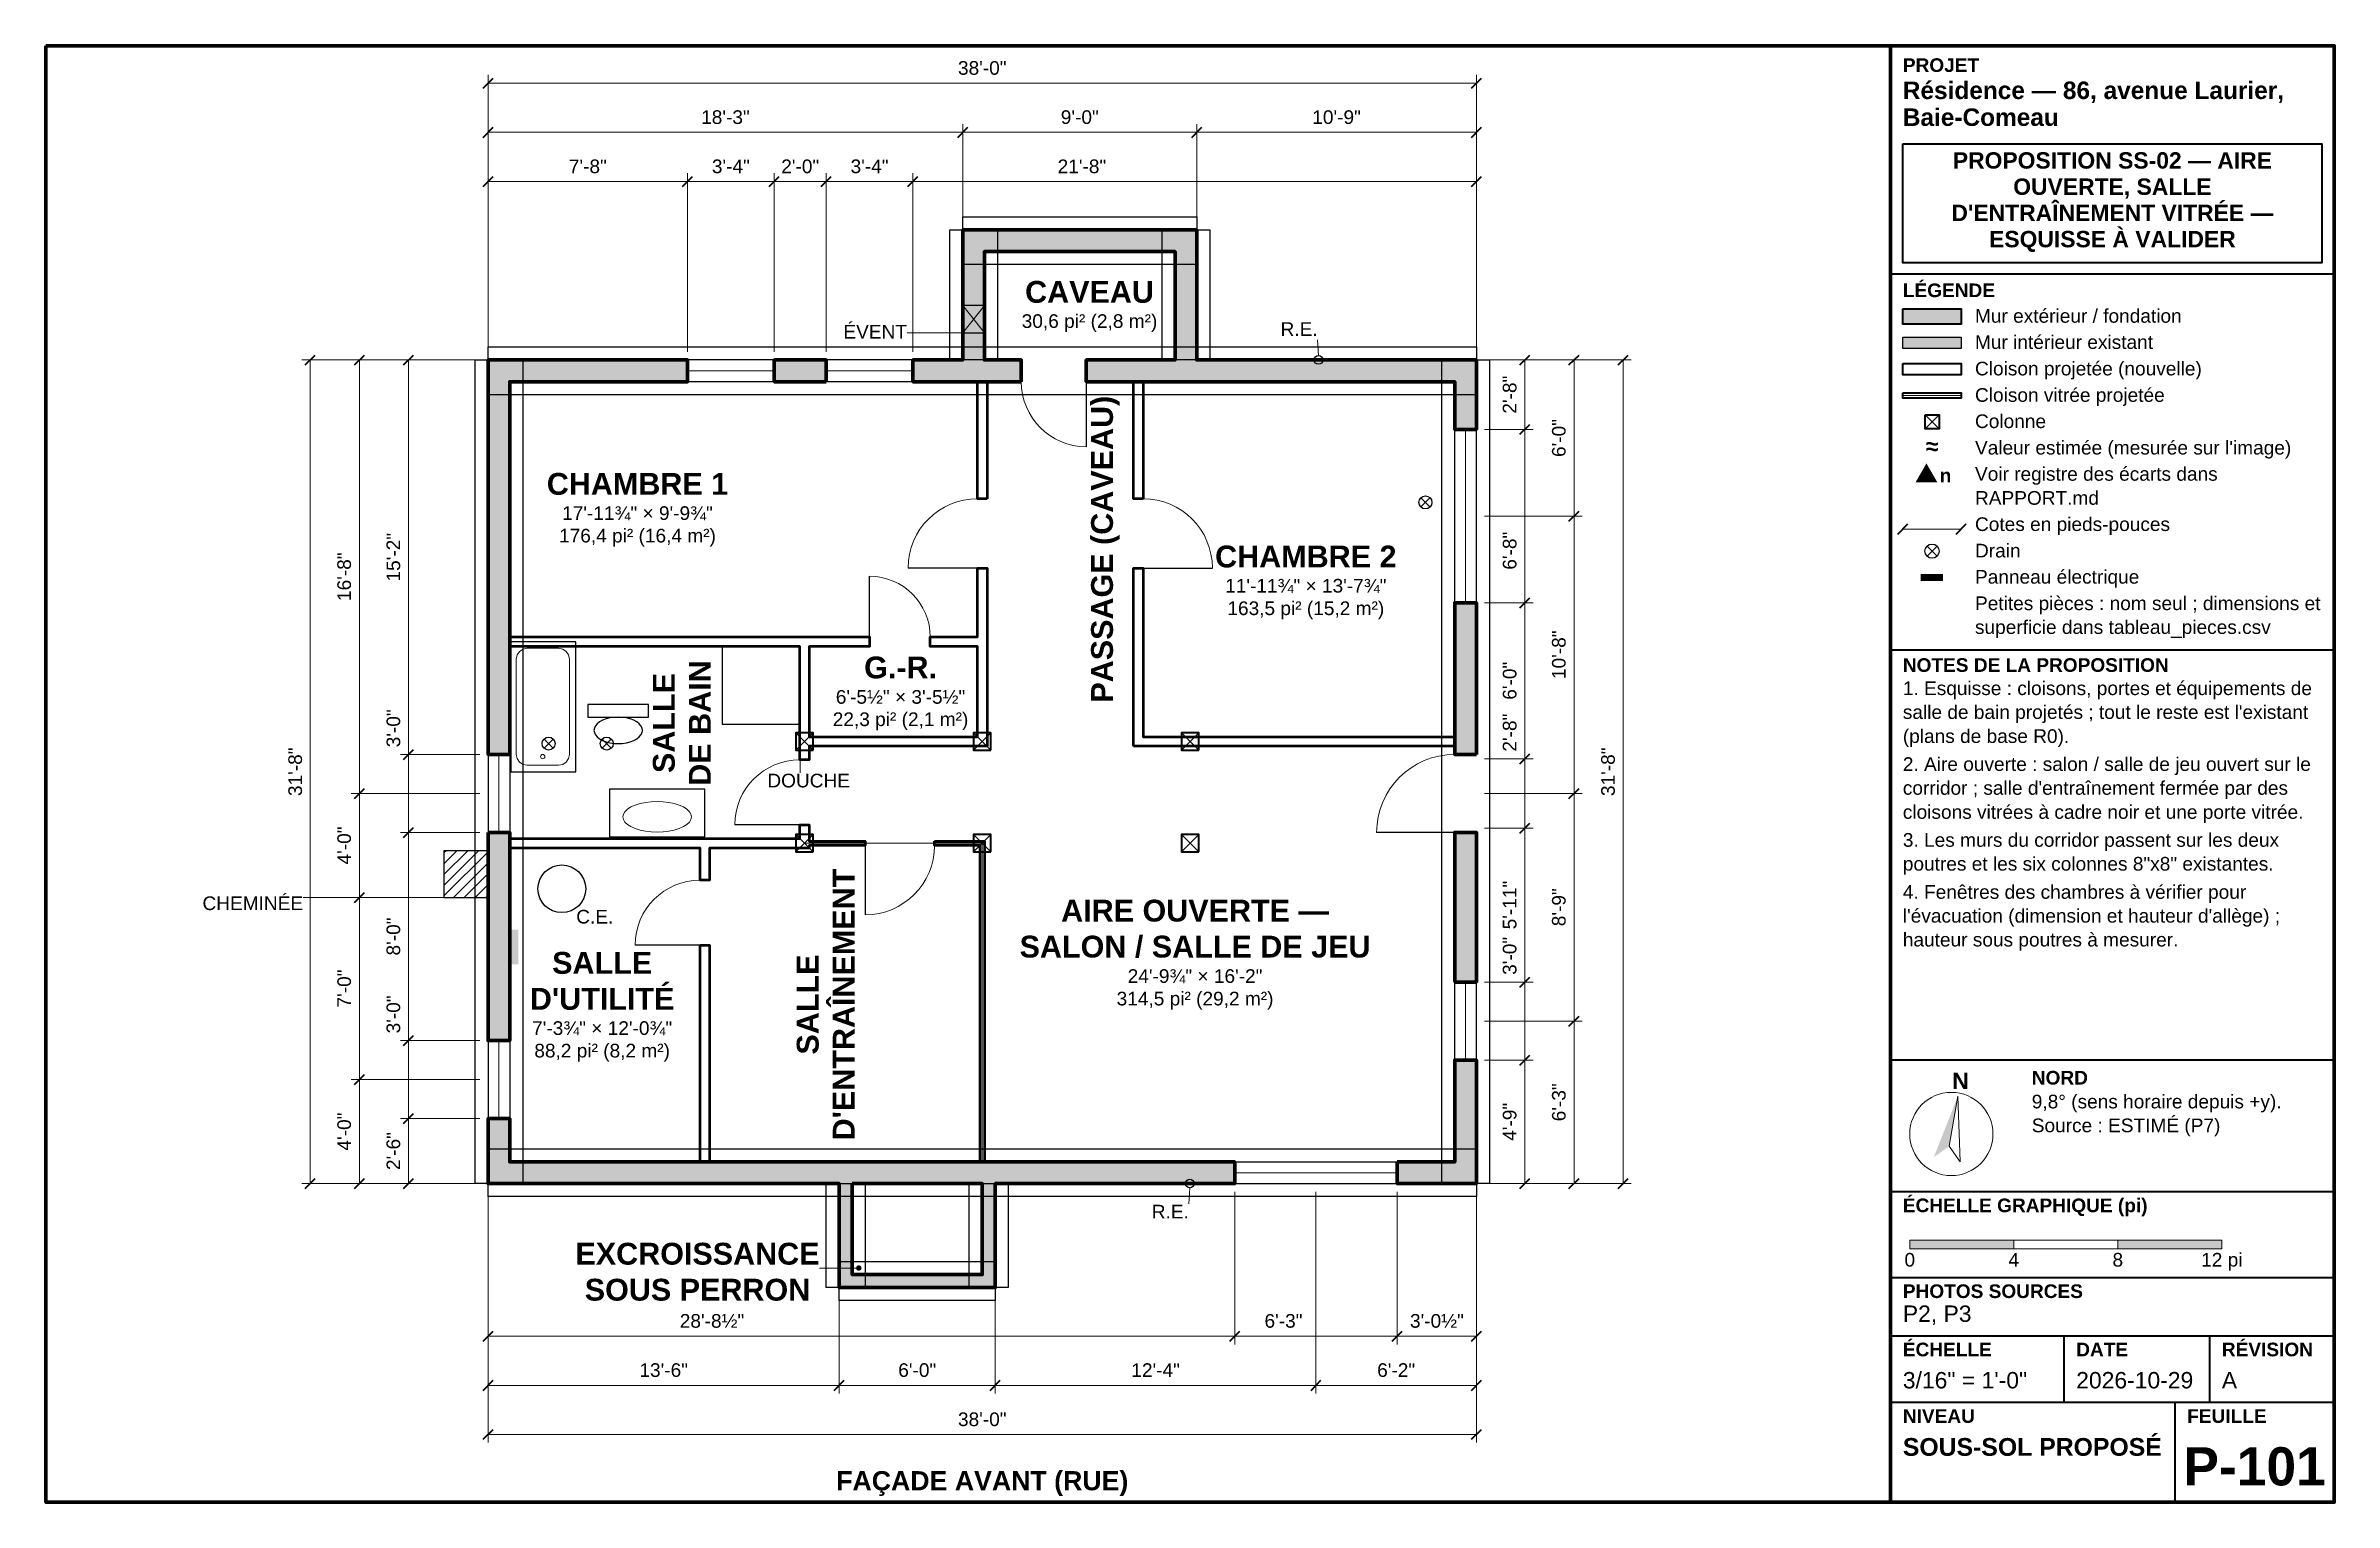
# Model space of a CAD drawing. Header units: inches. Extents: x -204 to 852, y -147 to 525.
import ezdxf
from ezdxf.enums import TextEntityAlignment as Align

# ---------------------------------------------------------------- set-up
doc = ezdxf.new("R2010")
doc.units = ezdxf.units.IN
doc.header["$MEASUREMENT"] = 0
for name, color, linetype in [('00-Cartouche', 7, 'Continuous'), ('10-Murs', 7, 'Continuous'), ('20-Ouvertures', 7, 'Continuous'), ('30-Escaliers-Elements', 7, 'Continuous'), ('40-Structure', 7, 'Continuous'), ('50-Cotes', 7, 'Continuous'), ('60-Etiquettes', 7, 'Continuous')]:
    doc.layers.add(name, color=color, linetype=linetype)
doc.styles.add('RELEVE', font='arial.ttf')
doc.styles.add('RELEVE_GRAS', font='arialbd.ttf')

msp = doc.modelspace()

# ---------------------------------------------------------------- hatches: boundary and pattern name
at = {"layer": '00-Cartouche', "true_color": 0x4d4d4d}
h = msp.add_hatch(color=7, dxfattribs=at)
h.dxf.hatch_style = 1
h.paths.add_polyline_path([(652.8, 403.6), (679.7, 403.6), (679.7, 396.6), (652.8, 396.6)])
at = {"layer": '00-Cartouche', "true_color": 0xc8c8c8}
h = msp.add_hatch(color=7, dxfattribs=at)
h.dxf.hatch_style = 1
h.paths.add_polyline_path([(652.8, 390.6), (679.7, 390.6), (679.7, 385.3), (652.8, 385.3)])
at = {"layer": '00-Cartouche', "true_color": 0xe8730c}
h = msp.add_hatch(color=30, dxfattribs=at)
h.dxf.hatch_style = 1
h.paths.add_polyline_path([(658.7, 323.6), (668.7, 323.6), (663.7, 332.3)])
at = {"layer": '00-Cartouche', "true_color": 0x000000}
h = msp.add_hatch(color=7, dxfattribs=at)
h.dxf.hatch_style = 1
h.paths.add_polyline_path([(661.1, 281.2), (671.4, 281.2), (671.4, 278), (661.1, 278)])
h = msp.add_hatch(color=7, dxfattribs=at)
h.dxf.hatch_style = 1
h.paths.add_polyline_path([(678.2, 40.3), (667.1, 12.2), (674.2, 17.2)])
h = msp.add_hatch(color=7, dxfattribs=at)
h.dxf.hatch_style = 1
h.paths.add_polyline_path([(656, -26.1), (704, -26.1), (704, -30.1), (656, -30.1)])
h = msp.add_hatch(color=7, dxfattribs=at)
h.dxf.hatch_style = 1
h.paths.add_polyline_path([(752, -26.1), (800, -26.1), (800, -30.1), (752, -30.1)])
at = {"layer": '10-Murs', "true_color": 0x4d4d4d}
h = msp.add_hatch(color=7, dxfattribs=at)
h.dxf.hatch_style = 1
h.paths.add_polyline_path([(229, 370), (229, 440), (219, 440), (219, 370)])
h = msp.add_hatch(color=7, dxfattribs=at)
h.dxf.hatch_style = 1
h.paths.add_polyline_path([(219, 430), (327, 430), (327, 440), (219, 440)])
h = msp.add_hatch(color=7, dxfattribs=at)
h.dxf.hatch_style = 1
h.paths.add_polyline_path([(317, 440), (317, 370), (327, 370), (327, 440)])
h = msp.add_hatch(color=7, dxfattribs=at)
h.dxf.hatch_style = 1
h.paths.add_polyline_path([(0, 370), (0, 380), (92, 380), (92, 370)])
h = msp.add_hatch(color=7, dxfattribs=at)
h.dxf.hatch_style = 1
h.paths.add_polyline_path([(0, 380), (10, 380), (10, 198), (0, 198)])
h = msp.add_hatch(color=7, dxfattribs=at)
h.dxf.hatch_style = 1
h.paths.add_polyline_path([(156, 380), (156, 370), (132, 370), (132, 380)])
h = msp.add_hatch(color=7, dxfattribs=at)
h.dxf.hatch_style = 1
h.paths.add_polyline_path([(246, 380), (246, 370), (196, 370), (196, 380)])
h = msp.add_hatch(color=7, dxfattribs=at)
h.dxf.hatch_style = 1
h.paths.add_polyline_path([(456, 380), (456, 370), (276, 370), (276, 380)])
h = msp.add_hatch(color=7, dxfattribs=at)
h.dxf.hatch_style = 1
h.paths.add_polyline_path([(446, 380), (456, 380), (456, 348), (446, 348)])
h = msp.add_hatch(color=7, dxfattribs=at)
h.dxf.hatch_style = 1
h.paths.add_polyline_path([(456, 198), (446, 198), (446, 268), (456, 268)])
h = msp.add_hatch(color=7, dxfattribs=at)
h.dxf.hatch_style = 1
h.paths.add_polyline_path([(0, 162), (10, 162), (10, 66), (0, 66)])
h = msp.add_hatch(color=7, dxfattribs=at)
h.dxf.hatch_style = 1
h.paths.add_polyline_path([(456, 93), (446, 93), (446, 162), (456, 162)])
h = msp.add_hatch(color=7, dxfattribs=at)
h.dxf.hatch_style = 1
h.paths.add_polyline_path([(456, 0), (446, 0), (446, 57), (456, 57)])
h = msp.add_hatch(color=7, dxfattribs=at)
h.dxf.hatch_style = 1
h.paths.add_polyline_path([(10, 0), (0, 0), (0, 30), (10, 30)])
h = msp.add_hatch(color=7, dxfattribs=at)
h.dxf.hatch_style = 1
h.paths.add_polyline_path([(0, 0), (0, 10), (344.5, 10), (344.5, 0)])
h = msp.add_hatch(color=7, dxfattribs=at)
h.dxf.hatch_style = 1
h.paths.add_polyline_path([(162, 10), (162, -48), (168, -48), (168, 10)])
h = msp.add_hatch(color=7, dxfattribs=at)
h.dxf.hatch_style = 1
h.paths.add_polyline_path([(234, -48), (234, 10), (228, 10), (228, -48)])
h = msp.add_hatch(color=7, dxfattribs=at)
h.dxf.hatch_style = 1
h.paths.add_polyline_path([(456, 10), (456, 0), (419.5, 0), (419.5, 10)])
h = msp.add_hatch(color=7, dxfattribs=at)
h.dxf.hatch_style = 1
h.paths.add_polyline_path([(162, -48), (234, -48), (234, -42), (162, -42)])
at = {"layer": '30-Escaliers-Elements', "true_color": 0x000000}
h = msp.add_hatch(color=7, dxfattribs=at)
h.dxf.hatch_style = 1
h.paths.add_polyline_path([(14, 101.2), (14, 117.2), (10, 117.2), (10, 101.2)])
at = {"layer": '60-Etiquettes', "true_color": 0x000000}
h = msp.add_hatch(color=7, dxfattribs=at)
h.dxf.hatch_style = 1
h.paths.add_polyline_path([(172.3, -39), (172.2, -38.5), (171.9, -38.1), (171.5, -37.8), (171, -37.7), (170.5, -37.8), (170.1, -38.1), (169.9, -38.5), (169.8, -39), (169.9, -39.5), (170.1, -39.9), (170.5, -40.1), (171, -40.2), (171.5, -40.1), (171.9, -39.9), (172.2, -39.5)])

# ---------------------------------------------------------------- linework, layer by layer
at = {"layer": '00-Cartouche', "color": 7, "lineweight": 70}
msp.add_lwpolyline([(-204.1, 525), (851.9, 525), (851.9, -147), (-204.1, -147)], close=True, dxfattribs=at)
msp.add_lwpolyline([(647.1, 525), (647.1, -147)], dxfattribs=at)
at = {"layer": '00-Cartouche', "color": 7, "lineweight": 35}
for points in [[(652.8, 479.7), (846.1, 479.7), (846.1, 424.9), (652.8, 424.9)], [(652.8, 403.6), (679.7, 403.6), (679.7, 396.6), (652.8, 396.6)], [(652.8, 378.4), (679.7, 378.4), (679.7, 373.1), (652.8, 373.1)], [(652.8, 364.9), (679.7, 364.9), (679.7, 362.4), (652.8, 362.4)], [(663.1, 354.7), (669.5, 354.7), (669.5, 348.3), (663.1, 348.3)]]:
    msp.add_lwpolyline(points, close=True, dxfattribs=at)
for points in [[(647.1, 419.8), (851.9, 419.8)], [(650.5, 299.7), (655.1, 304.4)], [(677.4, 299.7), (682, 304.4)], [(647.1, 246.2), (851.9, 246.2)], [(647.1, 57.1), (851.9, 57.1)], [(647.1, -3.7), (851.9, -3.7)], [(647.1, -43.3), (851.9, -43.3)], [(647.1, -70.2), (851.9, -70.2)], [(727.1, -70.2), (727.1, -100.9)], [(794.3, -70.2), (794.3, -100.9)], [(647.1, -100.9), (851.9, -100.9)], [(778.3, -100.9), (778.3, -147)]]:
    msp.add_lwpolyline(points, dxfattribs=at)
at = {"layer": '00-Cartouche', "color": 7, "lineweight": 25}
msp.add_lwpolyline([(652.8, 390.6), (679.7, 390.6), (679.7, 385.3), (652.8, 385.3)], close=True, dxfattribs=at)
at = {"layer": '00-Cartouche', "color": 7, "lineweight": 18}
for points in [[(652.8, 363.6), (679.7, 363.6)], [(652.8, 302), (679.7, 302)], [(664, 289.5), (668.6, 294.1)], [(664, 294.1), (668.6, 289.5)]]:
    msp.add_lwpolyline(points, dxfattribs=at)
at = {"layer": '00-Cartouche', "color": 7, "lineweight": 25}
for points in [[(663.1, 354.7), (669.5, 348.3)], [(669.5, 354.7), (663.1, 348.3)]]:
    msp.add_lwpolyline(points, dxfattribs=at)
at = {"layer": '00-Cartouche', "color": 7, "lineweight": 18}
for points in [[(678.2, 40.3), (674.2, 17.2), (679.3, 10.1)], [(656, -26.1), (800, -26.1), (800, -30.1), (656, -30.1)], [(704, -26.1), (752, -26.1), (752, -30.1), (704, -30.1)]]:
    msp.add_lwpolyline(points, close=True, dxfattribs=at)
at = {"layer": '00-Cartouche', "color": 7, "lineweight": 25}
msp.add_circle((666.3, 291.8), 3.28, dxfattribs=at)
at = {"layer": '00-Cartouche', "color": 7, "lineweight": 18}
msp.add_circle((675.2, 22.9), 19.2, dxfattribs=at)
at = {"layer": '10-Murs', "color": 7, "lineweight": 70}
for points in [[(246, 370), (229, 370), (219, 370), (196, 370), (196, 380), (219, 380), (219, 430), (219, 440), (229, 440), (317, 440), (327, 440), (327, 430), (327, 380), (446, 380), (456, 380), (456, 370), (456, 348), (446, 348), (446, 370), (327, 370), (317, 370), (276, 370), (276, 380), (317, 380), (317, 430), (229, 430), (229, 380), (246, 380), (246, 370)], [(0, 370), (0, 380), (10, 380), (92, 380), (92, 370), (10, 370), (10, 198), (0, 198), (0, 370)], [(156, 370), (132, 370), (132, 380), (156, 380), (156, 370)], [(456, 198), (446, 198), (446, 268), (456, 268), (456, 198)], [(0, 162), (10, 162), (10, 66), (0, 66), (0, 162)], [(446, 93), (446, 162), (456, 162), (456, 93), (446, 93)], [(419.5, 10), (446, 10), (446, 57), (456, 57), (456, 10), (456, 0), (446, 0), (419.5, 0), (419.5, 10)], [(10, 0), (0, 0), (0, 10), (0, 30), (10, 30), (10, 10), (162, 10), (168, 10), (228, 10), (234, 10), (344.5, 10), (344.5, 0), (234, 0), (234, -42), (234, -48), (228, -48), (168, -48), (162, -48), (162, -42), (162, 0), (10, 0)], [(168, 0), (168, -42), (228, -42), (228, 0), (168, 0)]]:
    msp.add_lwpolyline(points, dxfattribs=at)
at = {"layer": '10-Murs', "color": 7, "lineweight": 50}
for points in [[(230.2, 316), (225.8, 316), (225.8, 370)], [(230.2, 370), (230.2, 316)], [(302.2, 316), (297.8, 316), (297.8, 370)], [(302.2, 370), (302.2, 316)], [(10, 252.2), (143.8, 252.2), (148.2, 252.2), (176, 252.2), (176, 247.8), (148.2, 247.8), (148.2, 206.2), (225.8, 206.2), (225.8, 247.8), (204, 247.8), (204, 252.2), (225.8, 252.2), (225.8, 284), (230.2, 284), (230.2, 252.2), (230.2, 247.8), (230.2, 206.2), (230.2, 201.8), (225.8, 201.8), (148.2, 201.8)], [(297.8, 201.8), (297.8, 206.2), (297.8, 284), (302.2, 284), (302.2, 206.2), (446, 206.2)], [(148.2, 201.8), (148.2, 195.5), (143.8, 195.5), (143.8, 201.8), (143.8, 206.2), (143.8, 247.8), (10, 247.8)], [(446, 201.8), (302.2, 201.8), (297.8, 201.8)], [(10, 159.2), (97.8, 159.2), (102.2, 159.2), (143.8, 159.2), (143.8, 165.5), (148.2, 165.5), (148.2, 159.2), (148.2, 158), (174, 158), (174, 156), (148.2, 156), (148.2, 154.8), (143.8, 154.8), (102.2, 154.8), (102.2, 140), (97.8, 140), (97.8, 154.8), (10, 154.8)], [(206, 158), (227, 158), (229, 158), (229, 156), (229, 10)], [(227, 10), (227, 156), (206, 156), (206, 158)], [(97.8, 110), (102.2, 110), (102.2, 10)], [(97.8, 10), (97.8, 110)]]:
    msp.add_lwpolyline(points, dxfattribs=at)
at = {"layer": '10-Murs', "color": 7, "lineweight": 18}
for points in [[(146, 157), (228, 157)], [(228, 10), (228, 157)]]:
    msp.add_lwpolyline(points, dxfattribs=at)
at = {"layer": '20-Ouvertures', "color": 7, "lineweight": 25}
for points in [[(132, 380), (92, 380)], [(92, 380), (92, 370)], [(132, 370), (92, 370)], [(132, 380), (132, 370)], [(196, 380), (156, 380)], [(156, 380), (156, 370)], [(196, 370), (156, 370)], [(196, 380), (196, 370)], [(276, 370), (276, 340)], [(446, 268), (446, 348)], [(456, 348), (446, 348)], [(456, 268), (456, 348)], [(176, 252.2), (176, 280.2)], [(225.8, 284), (193.8, 284)], [(302.2, 284), (334.2, 284)], [(456, 268), (446, 268)], [(0, 198), (0, 162)], [(0, 198), (10, 198)], [(10, 198), (10, 162)], [(0, 162), (10, 162)], [(143.8, 165.5), (113.8, 165.5)], [(446, 162), (410, 162)], [(174, 156), (174, 124)], [(97.8, 110), (67.8, 110)], [(446, 57), (446, 93)], [(456, 93), (446, 93)], [(456, 57), (456, 93)], [(0, 66), (0, 30)], [(0, 66), (10, 66)], [(10, 66), (10, 30)], [(456, 57), (446, 57)], [(0, 30), (10, 30)], [(344.5, 10), (419.5, 10)], [(344.5, 0), (344.5, 10)], [(344.5, 0), (419.5, 0)], [(419.5, 0), (419.5, 10)]]:
    msp.add_lwpolyline(points, dxfattribs=at)
at = {"layer": '20-Ouvertures', "color": 7, "lineweight": 18}
for points in [[(132, 375), (92, 375)], [(196, 375), (156, 375)], [(451, 268), (451, 348)], [(5, 198), (5, 162)], [(451, 57), (451, 93)], [(5, 66), (5, 30)], [(344.5, 5), (419.5, 5)]]:
    msp.add_lwpolyline(points, dxfattribs=at)
for centre, radius, start, end in [((276, 370), 30, 180, 270), ((225.8, 284), 32, 90, 180), ((302.2, 284), 32, 0, 90), ((176, 252.2), 28, 0, 90), ((143.8, 165.5), 30, 90, 180), ((446, 162), 36, 90, 180), ((174, 156), 32, 270, 0), ((97.8, 110), 30, 90, 180)]:
    msp.add_arc(centre, radius, start, end, dxfattribs=at)
at = {"layer": '30-Escaliers-Elements', "color": 7, "lineweight": 25}
for points in [[(229, 392.6), (229, 405.1), (219, 405.1), (219, 392.6)], [(40.5, 190), (40.5, 250), (10.5, 250), (10.5, 190)], [(108, 212), (144, 212), (144, 248), (108, 248)], [(74, 221), (46, 221), (46, 215.2), (74, 215.2)], [(48.8, 209.1), (49, 208.1), (49.5, 207), (50.3, 206.1), (51.4, 205.2), (52.8, 204.4), (54.4, 203.8), (56.2, 203.4), (58.1, 203.1), (60, 203), (61.9, 203.1), (63.8, 203.4), (65.6, 203.8), (67.2, 204.4), (68.6, 205.2), (69.7, 206.1), (70.5, 207), (71, 208.1), (71.2, 209.1), (71, 210.2), (70.5, 211.2), (69.7, 212.2), (68.6, 213.1), (67.2, 213.8), (65.6, 214.4), (63.8, 214.9), (61.9, 215.1), (60, 215.2), (58.1, 215.1), (56.2, 214.9), (54.4, 214.4), (52.8, 213.8), (51.4, 213.1), (50.3, 212.2), (49.5, 211.2), (49, 210.2)], [(100, 182), (56, 182), (56, 160), (100, 160)], [(-20.4, 132), (0, 132), (0, 153.6), (-20.4, 153.6)]]:
    msp.add_lwpolyline(points, close=True, dxfattribs=at)
at = {"layer": '30-Escaliers-Elements', "color": 7, "lineweight": 18}
for points in [[(229, 392.6), (219, 405.1)], [(219, 392.6), (229, 405.1)], [(193.3, 392.6), (219, 392.6)], [(382.7, 389.3), (383.2, 382)], [(430.4, 312.2), (434.6, 316.4)], [(430.4, 316.4), (434.6, 312.2)], [(144, 189.5), (144, 212)], [(25.8, 200.9), (30, 205.1)], [(25.8, 205.1), (30, 200.9)], [(52.6, 200.9), (56.8, 205.1)], [(52.6, 205.1), (56.8, 200.9)], [(-20.4, 137.6), (-4.4, 153.6)], [(-20.4, 142.6), (-9.4, 153.6)], [(-20.4, 147.6), (-14.4, 153.6)], [(-20.4, 152.6), (-19.4, 153.6)], [(-20.4, 132.7), (0, 153)], [(-16, 132), (0, 148)], [(-11, 132), (0, 143)], [(-6, 132), (0, 138)], [(-85.4, 132), (-20.4, 132)], [(-1, 132), (0, 133)], [(323.3, -9.4), (323.8, -2)]]:
    msp.add_lwpolyline(points, dxfattribs=at)
for points in [[(37.5, 242), (37.5, 198), (37.1, 196.1), (36, 194.5), (34.4, 193.4), (32.5, 193), (18, 193), (16.1, 193.4), (14.5, 194.5), (13.4, 196.1), (13, 198), (13, 242), (13.4, 243.9), (14.5, 245.5), (16.1, 246.6), (18, 247), (32.5, 247), (34.4, 246.6), (36, 245.5), (37.1, 243.9)], [(62.2, 169.2), (62.4, 168), (63.1, 166.8), (64.3, 165.7), (65.9, 164.7), (67.8, 163.8), (70.1, 163.1), (72.6, 162.6), (75.2, 162.3), (78, 162.2), (80.8, 162.3), (83.4, 162.6), (85.9, 163.1), (88.2, 163.8), (90.1, 164.7), (91.7, 165.7), (92.9, 166.8), (93.6, 168), (93.8, 169.2), (93.6, 170.5), (92.9, 171.6), (91.7, 172.8), (90.1, 173.8), (88.2, 174.6), (85.9, 175.3), (83.4, 175.9), (80.8, 176.2), (78, 176.3), (75.2, 176.2), (72.6, 175.9), (70.1, 175.3), (67.8, 174.6), (65.9, 173.8), (64.3, 172.8), (63.1, 171.6), (62.4, 170.5)]]:
    msp.add_lwpolyline(points, close=True, dxfattribs=at)
at = {"layer": '30-Escaliers-Elements', "color": 7, "lineweight": 25}
for centre, radius in [((383.2, 380), 2), ((432.5, 314.3), 3), ((27.9, 203), 3), ((54.7, 203), 3), ((34, 136), 11), ((323.8, 0), 2)]:
    msp.add_circle(centre, radius, dxfattribs=at)
at = {"layer": '30-Escaliers-Elements', "color": 7, "lineweight": 18}
msp.add_circle((25.2, 197), 1, dxfattribs=at)
at = {"layer": '40-Structure', "color": 7, "lineweight": 25}
for points in [[(327, 446), (327, 424), (219, 424), (219, 446)], [(213, 440), (235, 440), (235, 380), (213, 380)], [(311, 440), (333, 440), (333, 380), (311, 380)], [(456, 386), (456, 364), (0, 364), (0, 386)], [(-6, 380), (16, 380), (16, 0), (-6, 0)], [(440, 380), (462, 380), (462, 0), (440, 0)], [(456, 16), (456, -6), (0, -6), (0, 16)], [(174, -48), (156, -48), (156, 0), (174, 0)], [(240, -48), (222, -48), (222, 0), (240, 0)], [(234, -36), (234, -54), (162, -54), (162, -36)]]:
    msp.add_lwpolyline(points, close=True, dxfattribs=at)
at = {"layer": '40-Structure', "color": 7, "lineweight": 35}
for points in [[(150, 200), (150, 208), (142, 208), (142, 200)], [(232, 200), (232, 208), (224, 208), (224, 200)], [(328, 200), (328, 208), (320, 208), (320, 200)], [(150, 153), (150, 161), (142, 161), (142, 153)], [(232, 153), (232, 161), (224, 161), (224, 153)], [(328, 153), (328, 161), (320, 161), (320, 153)]]:
    msp.add_lwpolyline(points, close=True, dxfattribs=at)
at = {"layer": '40-Structure', "color": 7, "lineweight": 25}
for points in [[(150, 200), (142, 208)], [(150, 208), (142, 200)], [(232, 200), (224, 208)], [(232, 208), (224, 200)], [(328, 200), (320, 208)], [(328, 208), (320, 200)], [(150, 153), (142, 161)], [(150, 161), (142, 153)], [(232, 153), (224, 161)], [(232, 161), (224, 153)], [(328, 153), (320, 161)], [(328, 161), (320, 153)]]:
    msp.add_lwpolyline(points, dxfattribs=at)
at = {"layer": '50-Cotes', "color": 7, "lineweight": 35}
for points in [[(-2.3, 505.4), (2.3, 510)], [(453.7, 505.4), (458.3, 510)], [(-2.3, 482.7), (2.3, 487.4)], [(216.7, 482.7), (221.3, 487.4)], [(324.7, 482.7), (329.3, 487.4)], [(453.7, 482.7), (458.3, 487.4)], [(-2.3, 460.1), (2.3, 464.7)], [(89.7, 460.1), (94.3, 464.7)], [(129.7, 460.1), (134.3, 464.7)], [(153.7, 460.1), (158.3, 464.7)], [(193.7, 460.1), (198.3, 464.7)], [(453.7, 460.1), (458.3, 464.7)], [(-84.4, 377.7), (-79.8, 382.3)], [(-61.7, 377.7), (-57.1, 382.3)], [(-39, 377.7), (-34.4, 382.3)], [(476.1, 377.7), (480.7, 382.3)], [(498.7, 377.7), (503.4, 382.3)], [(521.4, 377.7), (526, 382.3)], [(476.1, 345.7), (480.7, 350.3)], [(498.7, 305.7), (503.4, 310.3)], [(476.1, 265.7), (480.7, 270.3)], [(-39, 195.7), (-34.4, 200.3)], [(476.1, 193.7), (480.7, 198.3)], [(-61.7, 177.7), (-57.1, 182.3)], [(498.7, 177.7), (503.4, 182.3)], [(-39, 159.7), (-34.4, 164.3)], [(476.1, 161.7), (480.7, 166.3)], [(-61.7, 129.7), (-57.1, 134.3)], [(476.1, 90.7), (480.7, 95.3)], [(498.7, 72.7), (503.4, 77.3)], [(-39, 63.7), (-34.4, 68.3)], [(476.1, 54.7), (480.7, 59.3)], [(-61.7, 45.7), (-57.1, 50.3)], [(-39, 27.7), (-34.4, 32.3)], [(-84.4, -2.3), (-79.8, 2.3)], [(-61.7, -2.3), (-57.1, 2.3)], [(-39, -2.3), (-34.4, 2.3)], [(476.1, -2.3), (480.7, 2.3)], [(498.7, -2.3), (503.4, 2.3)], [(521.4, -2.3), (526, 2.3)], [(-2.3, -72.7), (2.3, -68.1)], [(342.2, -72.7), (346.8, -68.1)], [(417.2, -72.7), (421.8, -68.1)], [(453.7, -72.7), (458.3, -68.1)], [(-2.3, -95.4), (2.3, -90.7)], [(159.7, -95.4), (164.3, -90.7)], [(231.7, -95.4), (236.3, -90.7)], [(379.7, -95.4), (384.3, -90.7)], [(453.7, -95.4), (458.3, -90.7)], [(-2.3, -118), (2.3, -113.4)], [(453.7, -118), (458.3, -113.4)]]:
    msp.add_lwpolyline(points, dxfattribs=at)
at = {"layer": '50-Cotes', "color": 7, "lineweight": 18}
for points in [[(0, 383.8), (0, 511.5)], [(0, 507.7), (456, 507.7)], [(456, 383.8), (456, 511.5)], [(219, 441.3), (219, 488.8)], [(327, 441.3), (327, 488.8)], [(0, 485.1), (219, 485.1)], [(219, 485.1), (327, 485.1)], [(327, 485.1), (456, 485.1)], [(92, 383.8), (92, 466.2)], [(132, 383.8), (132, 466.2)], [(156, 383.8), (156, 466.2)], [(196, 383.8), (196, 466.2)], [(0, 462.4), (92, 462.4)], [(92, 462.4), (132, 462.4)], [(132, 462.4), (156, 462.4)], [(156, 462.4), (196, 462.4)], [(196, 462.4), (456, 462.4)], [(-3.8, 380), (-85.9, 380)], [(-82.1, 0), (-82.1, 380)], [(-59.4, 180), (-59.4, 380)], [(-36.7, 198), (-36.7, 380)], [(459.8, 380), (527.5, 380)], [(478.4, 348), (478.4, 380)], [(501.1, 308), (501.1, 380)], [(523.7, 0), (523.7, 380)], [(459.8, 348), (482.2, 348)], [(478.4, 268), (478.4, 348)], [(459.8, 308), (504.8, 308)], [(501.1, 180), (501.1, 308)], [(459.8, 268), (482.2, 268)], [(478.4, 196), (478.4, 268)], [(-3.8, 198), (-40.5, 198)], [(-36.7, 162), (-36.7, 198)], [(459.8, 196), (482.2, 196)], [(478.4, 164), (478.4, 196)], [(-3.8, 180), (-63.2, 180)], [(-59.4, 132), (-59.4, 180)], [(459.8, 180), (504.8, 180)], [(501.1, 75), (501.1, 180)], [(-3.8, 162), (-40.5, 162)], [(-36.7, 66), (-36.7, 162)], [(459.8, 164), (482.2, 164)], [(478.4, 93), (478.4, 164)], [(-22.4, 132), (-63.2, 132)], [(-59.4, 48), (-59.4, 132)], [(459.8, 93), (482.2, 93)], [(478.4, 57), (478.4, 93)], [(459.8, 75), (504.8, 75)], [(501.1, 0), (501.1, 75)], [(-3.8, 66), (-40.5, 66)], [(-36.7, 30), (-36.7, 66)], [(459.8, 57), (482.2, 57)], [(478.4, 0), (478.4, 57)], [(-3.8, 48), (-63.2, 48)], [(-59.4, 0), (-59.4, 48)], [(-3.8, 30), (-40.5, 30)], [(-36.7, 0), (-36.7, 30)], [(-3.8, 0), (-85.9, 0)], [(459.8, 0), (527.5, 0)], [(0, -3.8), (0, -119.5)], [(344.5, -3.8), (344.5, -74.2)], [(382, -3.8), (382, -96.8)], [(419.5, -3.8), (419.5, -74.2)], [(456, -3.8), (456, -119.5)], [(162, -49.3), (162, -96.8)], [(234, -49.3), (234, -96.8)], [(0, -70.4), (344.5, -70.4)], [(344.5, -70.4), (419.5, -70.4)], [(419.5, -70.4), (456, -70.4)], [(0, -93.1), (162, -93.1)], [(162, -93.1), (234, -93.1)], [(234, -93.1), (382, -93.1)], [(382, -93.1), (456, -93.1)], [(0, -115.7), (456, -115.7)]]:
    msp.add_lwpolyline(points, dxfattribs=at)
at = {"layer": '60-Etiquettes', "color": 7, "lineweight": 18}
msp.add_lwpolyline([(152.9, -39), (171, -39)], dxfattribs=at)

# ---------------------------------------------------------------- texts
at = {"layer": '00-Cartouche', "color": 7}
for s, height, style, p in [('PROJET', 6.3, 'RELEVE_GRAS', (652.8, 512.9)), ('Résidence — 86, avenue Laurier,', 8.063, 'RELEVE_GRAS', (652.8, 500.4)), ('Baie-Comeau', 8.063, 'RELEVE_GRAS', (652.8, 488)), ('LÉGENDE', 6.3, 'RELEVE_GRAS', (652.8, 409)), ('Mur extérieur / fondation', 6.299, 'RELEVE', (686.1, 397.2)), ('Mur intérieur existant', 6.299, 'RELEVE', (686.1, 385.1)), ('Cloison projetée (nouvelle)', 6.299, 'RELEVE', (686.1, 372.9)), ('Cloison vitrée projetée', 6.299, 'RELEVE', (686.1, 360.7)), ('Colonne', 6.3, 'RELEVE', (686.1, 348.6)), ("Valeur estimée (mesurée sur l'image)", 6.299, 'RELEVE', (686.1, 336.4)), ('Voir registre des écarts dans', 6.299, 'RELEVE', (686.1, 324.3)), ('RAPPORT.md', 6.3, 'RELEVE', (686.1, 313.2)), ('Cotes en pieds-pouces', 6.299, 'RELEVE', (686.1, 301.1)), ('Drain', 6.3, 'RELEVE', (686.1, 288.9)), ('Panneau électrique', 6.299, 'RELEVE', (686.1, 276.8)), ('Petites pièces : nom seul ; dimensions et', 6.299, 'RELEVE', (686.1, 264.6)), ('superficie dans tableau_pieces.csv', 6.299, 'RELEVE', (686.1, 253.6)), ('NOTES DE LA PROPOSITION', 6.299, 'RELEVE_GRAS', (652.8, 236.1)), ('1. Esquisse : cloisons, portes et équipements de', 6.299, 'RELEVE', (652.8, 225.4)), ("salle de bain projetés ; tout le reste est l'existant", 6.299, 'RELEVE', (652.8, 214.4)), ('(plans de base R0).', 6.299, 'RELEVE', (652.8, 203.3)), ('2. Aire ouverte : salon / salle de jeu ouvert sur le', 6.299, 'RELEVE', (652.8, 190.4)), ("corridor ; salle d'entraînement fermée par des", 6.299, 'RELEVE', (652.8, 179.4)), ('cloisons vitrées à cadre noir et une porte vitrée.', 6.299, 'RELEVE', (652.8, 168.3)), ('3. Les murs du corridor passent sur les deux', 6.299, 'RELEVE', (652.8, 155.4)), ('poutres et les six colonnes 8"x8" existantes.', 6.299, 'RELEVE', (652.8, 144.4)), ('4. Fenêtres des chambres à vérifier pour', 6.299, 'RELEVE', (652.8, 131.4)), ("l'évacuation (dimension et hauteur d'allège) ;", 6.299, 'RELEVE', (652.8, 120.4)), ('hauteur sous poutres à mesurer.', 6.299, 'RELEVE', (652.8, 109.4)), ('NORD', 6.3, 'RELEVE_GRAS', (712.3, 45.7)), ('9,8° (sens horaire depuis +y).', 6.299, 'RELEVE', (712.3, 34.7)), ('Source : ESTIMÉ (P7)', 6.299, 'RELEVE', (712.3, 23.7)), ('ÉCHELLE GRAPHIQUE (pi)', 6.299, 'RELEVE_GRAS', (652.8, -13.2)), ('PHOTOS SOURCES', 6.299, 'RELEVE_GRAS', (652.8, -52.8)), ('P2, P3', 7.56, 'RELEVE', (652.8, -63.8)), ('ÉCHELLE', 6.3, 'RELEVE_GRAS', (652.8, -79.7)), ('DATE', 6.3, 'RELEVE_GRAS', (732.8, -79.7)), ('RÉVISION', 6.3, 'RELEVE_GRAS', (800, -79.7)), ('3/16" = 1\'-0"', 7.559, 'RELEVE', (652.8, -94.5)), ('2026-10-29', 7.56, 'RELEVE', (732.8, -94.5)), ('A', 7.56, 'RELEVE', (800, -94.5)), ('NIVEAU', 6.3, 'RELEVE_GRAS', (652.8, -110.4)), ('FEUILLE', 6.3, 'RELEVE_GRAS', (784, -110.4)), ('SOUS-SOL PROPOSÉ', 8.189, 'RELEVE_GRAS', (652.8, -125.6))]:
    msp.add_text(s, height=height, dxfattribs=dict(at, style=style)).set_placement(p)
for s, height, style, p in [('PROPOSITION SS-02 — AIRE', 7.559, 'RELEVE_GRAS', (749.5, 468.3)), ('OUVERTE, SALLE', 7.559, 'RELEVE_GRAS', (749.5, 456.2)), ("D'ENTRAÎNEMENT VITRÉE —", 7.559, 'RELEVE_GRAS', (749.5, 444.1)), ('ESQUISSE À VALIDER', 7.559, 'RELEVE_GRAS', (749.5, 432)), ('≈', 7.56, 'RELEVE_GRAS', (666.3, 336.4)), ('N', 7.56, 'RELEVE_GRAS', (679.4, 43.6)), ('12 pi', 6.3, 'RELEVE', (800, -38.3)), ('0', 6.3, 'RELEVE', (656, -38.3)), ('4', 6.3, 'RELEVE', (704, -38.3)), ('8', 6.3, 'RELEVE', (752, -38.3)), ('P-101', 17.64, 'RELEVE_GRAS', (815.1, -139.3))]:
    msp.add_text(s, height=height, dxfattribs=dict(at, style=style)).set_placement(p, align=Align.CENTER)
at = {"layer": '00-Cartouche', "color": 30, "true_color": 0xe8730c, "style": 'RELEVE_GRAS'}
msp.add_text('n', height=6.3, dxfattribs=at).set_placement((669.8, 323.6))
at = {"layer": '30-Escaliers-Elements', "color": 7, "style": 'RELEVE'}
for s, p in [('ÉVENT', (178.6, 389.9)), ('R.E.', (374.2, 391.1)), ('DOUCHE', (147.9, 182.8)), ('CHEMINÉE', (-108.6, 126.2)), ('C.E.', (49.2, 120)), ('R.E.', (314.8, -16.1))]:
    msp.add_text(s, height=6.3, dxfattribs=at).set_placement(p, align=Align.CENTER)
at = {"layer": '50-Cotes', "color": 7, "style": 'RELEVE'}
for s, p in [('38\'-0"', (228, 511.6)), ('18\'-3"', (109.5, 488.9)), ('9\'-0"', (273, 488.9)), ('10\'-9"', (391.5, 488.9)), ('7\'-8"', (46, 466.2)), ('3\'-4"', (112, 466.2)), ('2\'-0"', (144, 466.2)), ('3\'-4"', (176, 466.2)), ('21\'-8"', (274, 466.2)), ('28\'-8½"', (103.3, -66.5)), ('6\'-3"', (367, -66.5)), ('3\'-0½"', (437.8, -66.5)), ('13\'-6"', (81, -89.2)), ('6\'-0"', (198, -89.2)), ('12\'-4"', (308, -89.2)), ('6\'-2"', (419, -89.2)), ('38\'-0"', (228, -111.9))]:
    msp.add_text(s, height=6.3, dxfattribs=at).set_placement(p, align=Align.CENTER)
for s, p in [('2\'-8"', (474.5, 364)), ('6\'-0"', (497.2, 344)), ('15\'-2"', (-40.6, 289)), ('6\'-8"', (474.5, 292)), ('16\'-8"', (-63.3, 280)), ('10\'-8"', (497.2, 244)), ('6\'-0"', (474.5, 232)), ('31\'-8"', (-85.9, 190)), ('31\'-8"', (519.9, 190)), ('4\'-0"', (-63.3, 156)), ('5\'-11"', (474.5, 128.5)), ('8\'-9"', (497.2, 127.5)), ('8\'-0"', (-40.6, 114)), ('7\'-0"', (-63.3, 90)), ('6\'-3"', (497.2, 37.5)), ('4\'-0"', (-63.3, 24)), ('4\'-9"', (474.5, 28.5)), ('2\'-6"', (-40.6, 15))]:
    msp.add_text(s, height=6.3, rotation=90, dxfattribs=at).set_placement(p, align=Align.CENTER)
for s, p in [('3\'-0"', (-40.6, 201.3)), ('2\'-8"', (474.5, 199.3)), ('3\'-0"', (474.5, 96.3)), ('3\'-0"', (-40.6, 69.3))]:
    msp.add_text(s, height=6.3, rotation=90, dxfattribs=at).set_placement(p)
at = {"layer": '60-Etiquettes', "color": 7}
for s, height, style, p in [('CAVEAU', 10.08, 'RELEVE_GRAS', (277.5, 406.4)), ('30,6 pi² (2,8 m²)', 6.299, 'RELEVE', (277.5, 394.8)), ('CHAMBRE 1', 10.08, 'RELEVE_GRAS', (68.9, 317.8)), ('17\'-11¾" × 9\'-9¾"', 6.299, 'RELEVE', (68.9, 306.2)), ('176,4 pi² (16,4 m²)', 6.299, 'RELEVE', (68.9, 295.8)), ('CHAMBRE 2', 10.08, 'RELEVE_GRAS', (377.3, 284.3)), ('11\'-11¾" × 13\'-7¾"', 6.299, 'RELEVE', (377.3, 272.7)), ('163,5 pi² (15,2 m²)', 6.299, 'RELEVE', (377.3, 262.3)), ('G.-R.', 10.08, 'RELEVE_GRAS', (190.3, 233.1)), ('6\'-5½" × 3\'-5½"', 6.299, 'RELEVE', (190.3, 221.4)), ('22,3 pi² (2,1 m²)', 6.299, 'RELEVE', (190.3, 211.1)), ('AIRE OUVERTE —', 10.079, 'RELEVE_GRAS', (326.2, 120.9)), ('SALLE', 10.08, 'RELEVE_GRAS', (52.6, 96.8)), ('SALON / SALLE DE JEU', 10.079, 'RELEVE_GRAS', (326.2, 104.3)), ('24\'-9¾" × 16\'-2"', 6.299, 'RELEVE', (326.2, 92.6)), ("D'UTILITÉ", 10.08, 'RELEVE_GRAS', (52.6, 80.2)), ('314,5 pi² (29,2 m²)', 6.299, 'RELEVE', (326.2, 82.2)), ('7\'-3¾" × 12\'-0¾"', 6.299, 'RELEVE', (52.6, 68.6)), ('88,2 pi² (8,2 m²)', 6.299, 'RELEVE', (52.6, 58.2)), ('EXCROISSANCE', 10.079, 'RELEVE_GRAS', (96.6, -37.4)), ('SOUS PERRON', 10.079, 'RELEVE_GRAS', (96.6, -54)), ('FAÇADE AVANT (RUE)', 8.819, 'RELEVE_GRAS', (228, -141.5))]:
    msp.add_text(s, height=height, dxfattribs=dict(at, style=style)).set_placement(p, align=Align.CENTER)
at = {"layer": '60-Etiquettes', "color": 7, "style": 'RELEVE_GRAS'}
for s, height, p in [('PASSAGE (CAVEAU)', 10.079, (288.3, 292.7)), ('SALLE', 10.08, (86.1, 212.5)), ('DE BAIN', 10.08, (102.7, 212.5)), ("D'ENTRAÎNEMENT", 10.079, (169.1, 82.6)), ('SALLE', 10.08, (152.5, 82.6))]:
    msp.add_text(s, height=height, rotation=90, dxfattribs=at).set_placement(p, align=Align.CENTER)

doc.saveas('drawing.dxf')
